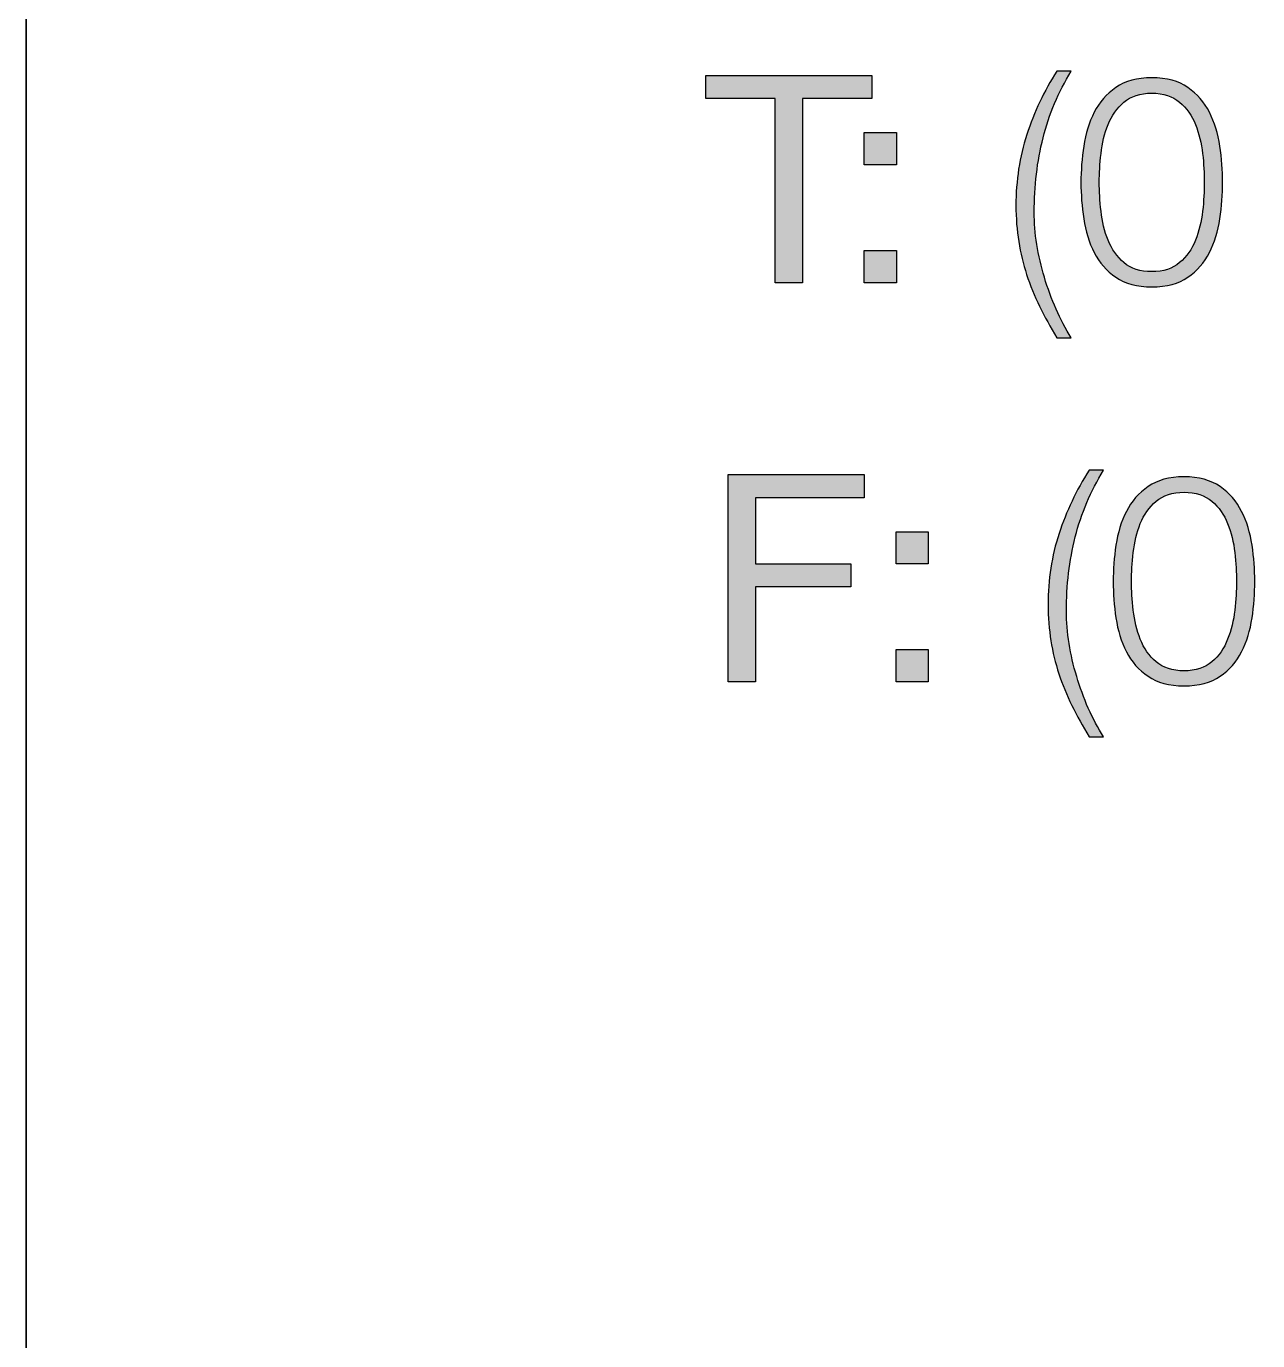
# Paper-space layout 'A2mask' of a CAD drawing. Extents: x 0 to 564, y 0 to 393.
# Drawn here: x 437.5 to 449.02, y 24.59 to 36.88 of the extents above; entities that cross this region are included whole.
import ezdxf
from ezdxf.enums import TextEntityAlignment as Align

# ---------------------------------------------------------------- set-up
doc = ezdxf.new("R2010")
doc.units = 0
doc.layers.get('0').update_dxf_attribs({"linetype": 'CONTINUOUS'})
doc.layers.get('Defpoints').update_dxf_attribs({"linetype": 'CONTINUOUS'})
doc.layers.add('JPP_Mask', color=7, linetype='CONTINUOUS')
doc.styles.add('JPP', font='arial.ttf')

# ---------------------------------------------------------------- blocks, each defined once
blk = doc.blocks.new('A2mask')
at = {"true_color": 0x0081c6}
for points in [[(444.761, 36.201), (445.407, 36.201), (445.407, 36.418), (443.857, 36.418), (443.857, 36.201), (444.503, 36.201), (444.503, 34.479), (444.761, 34.479)], [(445.638, 35.883), (445.336, 35.883), (445.336, 35.582), (445.638, 35.582)], [(445.638, 34.781), (445.336, 34.781), (445.336, 34.479), (445.638, 34.479)], [(445.336, 32.685), (444.063, 32.685), (444.063, 30.747), (444.321, 30.747), (444.321, 31.635), (445.212, 31.635), (445.212, 31.852), (444.321, 31.852), (444.321, 32.468), (445.336, 32.468)], [(445.936, 32.15), (445.635, 32.15), (445.635, 31.849), (445.936, 31.849)], [(445.936, 31.048), (445.635, 31.048), (445.635, 30.747), (445.936, 30.747)]]:
    blk.add_hatch(color=142, dxfattribs=at).paths.add_polyline_path(points)
at = {"true_color": 0x004a91}
h = blk.add_hatch(color=154, dxfattribs=at)
edge = h.paths.add_edge_path()
edge.add_spline(control_points=[(446.927, 35.139), (446.927, 35.381), (446.954, 35.613), (447.01, 35.834)], knot_values=[7, 7, 7, 7, 8, 8, 8, 8], degree=3, periodic=0)
edge.add_spline(control_points=[(447.01, 35.834), (447.065, 36.055), (447.153, 36.263), (447.274, 36.458)], knot_values=[6, 6, 6, 6, 7, 7, 7, 7], degree=3, periodic=0)
edge.add_spline(control_points=[(447.274, 36.458), (447.274, 36.458), (447.139, 36.458), (447.139, 36.458), (447.019, 36.272), (446.926, 36.074), (446.858, 35.865), (446.79, 35.656), (446.756, 35.435), (446.756, 35.201)], knot_values=[3, 3, 3, 3, 4, 4, 4, 5, 5, 5, 6, 6, 6, 6], degree=3, periodic=0)
edge.add_spline(control_points=[(446.756, 35.201), (446.756, 35.082), (446.765, 34.97), (446.782, 34.864)], knot_values=[2, 2, 2, 2, 3, 3, 3, 3], degree=3, periodic=0)
edge.add_spline(control_points=[(446.782, 34.864), (446.799, 34.758), (446.824, 34.655), (446.856, 34.555)], knot_values=[1, 1, 1, 1, 2, 2, 2, 2], degree=3, periodic=0)
edge.add_spline(control_points=[(446.856, 34.555), (446.889, 34.456), (446.929, 34.357), (446.977, 34.259)], knot_values=[0, 0, 0, 0, 1, 1, 1, 1], degree=3, periodic=0)
edge.add_spline(control_points=[(446.977, 34.259), (447.025, 34.162), (447.079, 34.063), (447.139, 33.964)], knot_values=[13, 13, 13, 13, 14, 14, 14, 14], degree=3, periodic=0)
edge.add_spline(control_points=[(447.139, 33.964), (447.139, 33.964), (447.274, 33.964), (447.274, 33.964), (447.222, 34.047), (447.174, 34.137), (447.132, 34.233)], knot_values=[11, 11, 11, 11, 12, 12, 12, 13, 13, 13, 13], degree=3, periodic=0)
edge.add_spline(control_points=[(447.132, 34.233), (447.089, 34.328), (447.053, 34.427), (447.022, 34.53)], knot_values=[10, 10, 10, 10, 11, 11, 11, 11], degree=3, periodic=0)
edge.add_spline(control_points=[(447.022, 34.53), (446.991, 34.632), (446.968, 34.735), (446.951, 34.838)], knot_values=[9, 9, 9, 9, 10, 10, 10, 10], degree=3, periodic=0)
edge.add_spline(control_points=[(446.951, 34.838), (446.935, 34.941), (446.927, 35.041), (446.927, 35.139)], knot_values=[8, 8, 8, 8, 9, 9, 9, 9], degree=3, periodic=0)
h = blk.add_hatch(color=154, dxfattribs=at)
edge = h.paths.add_edge_path()
edge.add_spline(control_points=[(448.689, 35.419), (448.689, 35.529), (448.68, 35.642), (448.663, 35.758)], knot_values=[2, 2, 2, 2, 3, 3, 3, 3], degree=3, periodic=0)
edge.add_spline(control_points=[(448.663, 35.758), (448.646, 35.874), (448.613, 35.979), (448.565, 36.073)], knot_values=[1, 1, 1, 1, 2, 2, 2, 2], degree=3, periodic=0)
edge.add_spline(control_points=[(448.565, 36.073), (448.517, 36.167), (448.45, 36.244), (448.364, 36.305)], knot_values=[0, 0, 0, 0, 1, 1, 1, 1], degree=3, periodic=0)
edge.add_spline(control_points=[(448.364, 36.305), (448.279, 36.366), (448.166, 36.396), (448.026, 36.396)], knot_values=[15, 15, 15, 15, 16, 16, 16, 16], degree=3, periodic=0)
edge.add_spline(control_points=[(448.026, 36.396), (447.889, 36.396), (447.777, 36.366), (447.69, 36.305)], knot_values=[14, 14, 14, 14, 15, 15, 15, 15], degree=3, periodic=0)
edge.add_spline(control_points=[(447.69, 36.305), (447.603, 36.244), (447.536, 36.167), (447.488, 36.073), (447.44, 35.979), (447.407, 35.874), (447.39, 35.758)], knot_values=[12, 12, 12, 12, 13, 13, 13, 14, 14, 14, 14], degree=3, periodic=0)
edge.add_spline(control_points=[(447.39, 35.758), (447.373, 35.642), (447.364, 35.528), (447.364, 35.416)], knot_values=[11, 11, 11, 11, 12, 12, 12, 12], degree=3, periodic=0)
edge.add_spline(control_points=[(447.364, 35.416), (447.364, 35.306), (447.373, 35.193), (447.39, 35.077)], knot_values=[10, 10, 10, 10, 11, 11, 11, 11], degree=3, periodic=0)
edge.add_spline(control_points=[(447.39, 35.077), (447.407, 34.961), (447.44, 34.856), (447.488, 34.762), (447.536, 34.668), (447.603, 34.591), (447.69, 34.531)], knot_values=[8, 8, 8, 8, 9, 9, 9, 10, 10, 10, 10], degree=3, periodic=0)
edge.add_spline(control_points=[(447.69, 34.531), (447.777, 34.471), (447.889, 34.441), (448.026, 34.441)], knot_values=[7, 7, 7, 7, 8, 8, 8, 8], degree=3, periodic=0)
edge.add_spline(control_points=[(448.026, 34.441), (448.166, 34.441), (448.279, 34.471), (448.364, 34.531)], knot_values=[6, 6, 6, 6, 7, 7, 7, 7], degree=3, periodic=0)
edge.add_spline(control_points=[(448.364, 34.531), (448.45, 34.591), (448.517, 34.668), (448.565, 34.762)], knot_values=[5, 5, 5, 5, 6, 6, 6, 6], degree=3, periodic=0)
edge.add_spline(control_points=[(448.565, 34.762), (448.613, 34.856), (448.646, 34.961), (448.663, 35.077)], knot_values=[4, 4, 4, 4, 5, 5, 5, 5], degree=3, periodic=0)
edge.add_spline(control_points=[(448.663, 35.077), (448.68, 35.193), (448.689, 35.307), (448.689, 35.419)], knot_values=[3, 3, 3, 3, 4, 4, 4, 4], degree=3, periodic=0)
edge = h.paths.add_edge_path(flags=16)
edge.add_spline(control_points=[(447.535, 35.419), (447.535, 35.5), (447.541, 35.59), (447.552, 35.687)], knot_values=[2, 2, 2, 2, 3, 3, 3, 3], degree=3, periodic=0)
edge.add_spline(control_points=[(447.552, 35.687), (447.562, 35.785), (447.584, 35.875), (447.618, 35.959)], knot_values=[1, 1, 1, 1, 2, 2, 2, 2], degree=3, periodic=0)
edge.add_spline(control_points=[(447.618, 35.959), (447.651, 36.042), (447.701, 36.112), (447.766, 36.168)], knot_values=[0, 0, 0, 0, 1, 1, 1, 1], degree=3, periodic=0)
edge.add_spline(control_points=[(447.766, 36.168), (447.831, 36.224), (447.918, 36.252), (448.026, 36.252)], knot_values=[15, 15, 15, 15, 16, 16, 16, 16], degree=3, periodic=0)
edge.add_spline(control_points=[(448.026, 36.252), (448.135, 36.252), (448.222, 36.224), (448.287, 36.168)], knot_values=[14, 14, 14, 14, 15, 15, 15, 15], degree=3, periodic=0)
edge.add_spline(control_points=[(448.287, 36.168), (448.352, 36.112), (448.401, 36.042), (448.435, 35.959)], knot_values=[13, 13, 13, 13, 14, 14, 14, 14], degree=3, periodic=0)
edge.add_spline(control_points=[(448.435, 35.959), (448.468, 35.875), (448.491, 35.785), (448.502, 35.687)], knot_values=[12, 12, 12, 12, 13, 13, 13, 13], degree=3, periodic=0)
edge.add_spline(control_points=[(448.502, 35.687), (448.512, 35.59), (448.518, 35.5), (448.518, 35.419)], knot_values=[11, 11, 11, 11, 12, 12, 12, 12], degree=3, periodic=0)
edge.add_spline(control_points=[(448.518, 35.419), (448.518, 35.335), (448.512, 35.245), (448.502, 35.148), (448.491, 35.052), (448.468, 34.961), (448.435, 34.877), (448.401, 34.793), (448.352, 34.723), (448.287, 34.667)], knot_values=[8, 8, 8, 8, 9, 9, 9, 10, 10, 10, 11, 11, 11, 11], degree=3, periodic=0)
edge.add_spline(control_points=[(448.287, 34.667), (448.222, 34.611), (448.135, 34.583), (448.026, 34.583)], knot_values=[7, 7, 7, 7, 8, 8, 8, 8], degree=3, periodic=0)
edge.add_spline(control_points=[(448.026, 34.583), (447.918, 34.583), (447.831, 34.611), (447.766, 34.667), (447.701, 34.723), (447.651, 34.793), (447.618, 34.877), (447.584, 34.961), (447.562, 35.052), (447.552, 35.148), (447.541, 35.245), (447.535, 35.335), (447.535, 35.419)], knot_values=[3, 3, 3, 3, 4, 4, 4, 5, 5, 5, 6, 6, 6, 7, 7, 7, 7], degree=3, periodic=0)
h = blk.add_hatch(color=154, dxfattribs=at)
edge = h.paths.add_edge_path()
edge.add_spline(control_points=[(447.228, 31.407), (447.228, 31.649), (447.256, 31.881), (447.311, 32.102)], knot_values=[7, 7, 7, 7, 8, 8, 8, 8], degree=3, periodic=0)
edge.add_spline(control_points=[(447.311, 32.102), (447.366, 32.322), (447.455, 32.53), (447.576, 32.726)], knot_values=[6, 6, 6, 6, 7, 7, 7, 7], degree=3, periodic=0)
edge.add_spline(control_points=[(447.576, 32.726), (447.576, 32.726), (447.44, 32.726), (447.44, 32.726), (447.321, 32.539), (447.227, 32.342), (447.159, 32.133), (447.091, 31.924), (447.057, 31.703), (447.057, 31.469)], knot_values=[3, 3, 3, 3, 4, 4, 4, 5, 5, 5, 6, 6, 6, 6], degree=3, periodic=0)
edge.add_spline(control_points=[(447.057, 31.469), (447.057, 31.35), (447.066, 31.237), (447.083, 31.131)], knot_values=[2, 2, 2, 2, 3, 3, 3, 3], degree=3, periodic=0)
edge.add_spline(control_points=[(447.083, 31.131), (447.1, 31.025), (447.125, 30.923), (447.158, 30.823)], knot_values=[1, 1, 1, 1, 2, 2, 2, 2], degree=3, periodic=0)
edge.add_spline(control_points=[(447.158, 30.823), (447.19, 30.724), (447.231, 30.625), (447.278, 30.527)], knot_values=[0, 0, 0, 0, 1, 1, 1, 1], degree=3, periodic=0)
edge.add_spline(control_points=[(447.278, 30.527), (447.327, 30.43), (447.381, 30.331), (447.44, 30.232)], knot_values=[13, 13, 13, 13, 14, 14, 14, 14], degree=3, periodic=0)
edge.add_spline(control_points=[(447.44, 30.232), (447.44, 30.232), (447.576, 30.232), (447.576, 30.232), (447.523, 30.315), (447.476, 30.404), (447.433, 30.5)], knot_values=[11, 11, 11, 11, 12, 12, 12, 13, 13, 13, 13], degree=3, periodic=0)
edge.add_spline(control_points=[(447.433, 30.5), (447.391, 30.596), (447.354, 30.695), (447.324, 30.798)], knot_values=[10, 10, 10, 10, 11, 11, 11, 11], degree=3, periodic=0)
edge.add_spline(control_points=[(447.324, 30.798), (447.293, 30.9), (447.269, 31.002), (447.253, 31.105)], knot_values=[9, 9, 9, 9, 10, 10, 10, 10], degree=3, periodic=0)
edge.add_spline(control_points=[(447.253, 31.105), (447.236, 31.209), (447.228, 31.309), (447.228, 31.407)], knot_values=[8, 8, 8, 8, 9, 9, 9, 9], degree=3, periodic=0)
h = blk.add_hatch(color=154, dxfattribs=at)
edge = h.paths.add_edge_path()
edge.add_spline(control_points=[(448.99, 31.686), (448.99, 31.797), (448.982, 31.91), (448.964, 32.025)], knot_values=[2, 2, 2, 2, 3, 3, 3, 3], degree=3, periodic=0)
edge.add_spline(control_points=[(448.964, 32.025), (448.947, 32.141), (448.915, 32.247), (448.867, 32.341)], knot_values=[1, 1, 1, 1, 2, 2, 2, 2], degree=3, periodic=0)
edge.add_spline(control_points=[(448.867, 32.341), (448.819, 32.435), (448.752, 32.512), (448.666, 32.573)], knot_values=[0, 0, 0, 0, 1, 1, 1, 1], degree=3, periodic=0)
edge.add_spline(control_points=[(448.666, 32.573), (448.58, 32.633), (448.467, 32.664), (448.328, 32.664)], knot_values=[15, 15, 15, 15, 16, 16, 16, 16], degree=3, periodic=0)
edge.add_spline(control_points=[(448.328, 32.664), (448.19, 32.664), (448.078, 32.633), (447.992, 32.573)], knot_values=[14, 14, 14, 14, 15, 15, 15, 15], degree=3, periodic=0)
edge.add_spline(control_points=[(447.992, 32.573), (447.904, 32.512), (447.837, 32.435), (447.789, 32.341), (447.741, 32.247), (447.709, 32.141), (447.691, 32.025)], knot_values=[12, 12, 12, 12, 13, 13, 13, 14, 14, 14, 14], degree=3, periodic=0)
edge.add_spline(control_points=[(447.691, 32.025), (447.674, 31.91), (447.666, 31.796), (447.666, 31.684)], knot_values=[11, 11, 11, 11, 12, 12, 12, 12], degree=3, periodic=0)
edge.add_spline(control_points=[(447.666, 31.684), (447.666, 31.573), (447.674, 31.46), (447.691, 31.344)], knot_values=[10, 10, 10, 10, 11, 11, 11, 11], degree=3, periodic=0)
edge.add_spline(control_points=[(447.691, 31.344), (447.709, 31.229), (447.741, 31.124), (447.789, 31.029), (447.837, 30.935), (447.904, 30.858), (447.992, 30.799)], knot_values=[8, 8, 8, 8, 9, 9, 9, 10, 10, 10, 10], degree=3, periodic=0)
edge.add_spline(control_points=[(447.992, 30.799), (448.078, 30.739), (448.19, 30.709), (448.328, 30.709)], knot_values=[7, 7, 7, 7, 8, 8, 8, 8], degree=3, periodic=0)
edge.add_spline(control_points=[(448.328, 30.709), (448.467, 30.709), (448.58, 30.739), (448.666, 30.799)], knot_values=[6, 6, 6, 6, 7, 7, 7, 7], degree=3, periodic=0)
edge.add_spline(control_points=[(448.666, 30.799), (448.752, 30.858), (448.819, 30.935), (448.867, 31.029)], knot_values=[5, 5, 5, 5, 6, 6, 6, 6], degree=3, periodic=0)
edge.add_spline(control_points=[(448.867, 31.029), (448.915, 31.124), (448.947, 31.229), (448.964, 31.344)], knot_values=[4, 4, 4, 4, 5, 5, 5, 5], degree=3, periodic=0)
edge.add_spline(control_points=[(448.964, 31.344), (448.982, 31.46), (448.99, 31.574), (448.99, 31.686)], knot_values=[3, 3, 3, 3, 4, 4, 4, 4], degree=3, periodic=0)
edge = h.paths.add_edge_path(flags=16)
edge.add_spline(control_points=[(447.837, 31.686), (447.837, 31.768), (447.842, 31.858), (447.853, 31.955)], knot_values=[2, 2, 2, 2, 3, 3, 3, 3], degree=3, periodic=0)
edge.add_spline(control_points=[(447.853, 31.955), (447.864, 32.053), (447.886, 32.143), (447.919, 32.227)], knot_values=[1, 1, 1, 1, 2, 2, 2, 2], degree=3, periodic=0)
edge.add_spline(control_points=[(447.919, 32.227), (447.953, 32.31), (448.002, 32.379), (448.067, 32.435)], knot_values=[0, 0, 0, 0, 1, 1, 1, 1], degree=3, periodic=0)
edge.add_spline(control_points=[(448.067, 32.435), (448.133, 32.492), (448.22, 32.52), (448.328, 32.52)], knot_values=[15, 15, 15, 15, 16, 16, 16, 16], degree=3, periodic=0)
edge.add_spline(control_points=[(448.328, 32.52), (448.437, 32.52), (448.523, 32.492), (448.589, 32.435)], knot_values=[14, 14, 14, 14, 15, 15, 15, 15], degree=3, periodic=0)
edge.add_spline(control_points=[(448.589, 32.435), (448.654, 32.379), (448.703, 32.31), (448.736, 32.227)], knot_values=[13, 13, 13, 13, 14, 14, 14, 14], degree=3, periodic=0)
edge.add_spline(control_points=[(448.736, 32.227), (448.77, 32.143), (448.792, 32.053), (448.803, 31.955)], knot_values=[12, 12, 12, 12, 13, 13, 13, 13], degree=3, periodic=0)
edge.add_spline(control_points=[(448.803, 31.955), (448.814, 31.858), (448.819, 31.768), (448.819, 31.686)], knot_values=[11, 11, 11, 11, 12, 12, 12, 12], degree=3, periodic=0)
edge.add_spline(control_points=[(448.819, 31.686), (448.819, 31.603), (448.814, 31.513), (448.803, 31.416), (448.792, 31.319), (448.77, 31.229), (448.736, 31.145), (448.703, 31.061), (448.654, 30.99), (448.589, 30.934)], knot_values=[8, 8, 8, 8, 9, 9, 9, 10, 10, 10, 11, 11, 11, 11], degree=3, periodic=0)
edge.add_spline(control_points=[(448.589, 30.934), (448.523, 30.878), (448.437, 30.85), (448.328, 30.85)], knot_values=[7, 7, 7, 7, 8, 8, 8, 8], degree=3, periodic=0)
edge.add_spline(control_points=[(448.328, 30.85), (448.22, 30.85), (448.133, 30.878), (448.067, 30.934), (448.002, 30.99), (447.953, 31.061), (447.919, 31.145), (447.886, 31.229), (447.864, 31.319), (447.853, 31.416), (447.842, 31.513), (447.837, 31.603), (447.837, 31.686)], knot_values=[3, 3, 3, 3, 4, 4, 4, 5, 5, 5, 6, 6, 6, 7, 7, 7, 7], degree=3, periodic=0)
at = {"color": 154, "true_color": 0x004a91}
blk.add_line((437.5, 80.5), (437.5, 3.5), dxfattribs=at)
at = {"layer": 'Defpoints'}
blk.add_lwpolyline([(437.5, 0), (437.5, 84), (563.5, 84)], dxfattribs=at)
at = {"layer": 'Defpoints', "color": 142, "true_color": 0x0081c6}
for points in [[(443.857, 36.201), (443.857, 36.418), (445.407, 36.418), (445.407, 36.201), (444.761, 36.201), (444.761, 34.479), (444.503, 34.479), (444.503, 36.201), (443.857, 36.201)], [(445.336, 35.582), (445.336, 35.883), (445.638, 35.883), (445.638, 35.582), (445.336, 35.582)], [(445.638, 34.781), (445.638, 34.479), (445.336, 34.479), (445.336, 34.781), (445.638, 34.781)], [(445.336, 32.685), (445.336, 32.468), (444.321, 32.468), (444.321, 31.852), (445.212, 31.852), (445.212, 31.635), (444.321, 31.635), (444.321, 30.747), (444.063, 30.747), (444.063, 32.685), (445.336, 32.685)], [(445.635, 31.849), (445.635, 32.15), (445.936, 32.15), (445.936, 31.849), (445.635, 31.849)], [(445.936, 31.048), (445.936, 30.747), (445.635, 30.747), (445.635, 31.048), (445.936, 31.048)]]:
    blk.add_lwpolyline(points, dxfattribs=at)
at = {"layer": 'Defpoints', "color": 154, "true_color": 0x004a91}
for points, knots in [([(446.977, 34.259), (446.929, 34.357), (446.889, 34.456), (446.856, 34.555), (446.824, 34.655), (446.799, 34.758), (446.782, 34.864), (446.765, 34.97), (446.756, 35.082), (446.756, 35.201), (446.756, 35.435), (446.79, 35.656), (446.858, 35.865), (446.926, 36.074), (447.019, 36.272), (447.139, 36.458), (447.139, 36.458), (447.274, 36.458), (447.274, 36.458), (447.153, 36.263), (447.065, 36.055), (447.01, 35.834), (446.954, 35.613), (446.927, 35.381), (446.927, 35.139), (446.927, 35.041), (446.935, 34.941), (446.951, 34.838), (446.968, 34.735), (446.991, 34.632), (447.022, 34.53), (447.053, 34.427), (447.089, 34.328), (447.132, 34.233), (447.174, 34.137), (447.222, 34.047), (447.274, 33.964), (447.274, 33.964), (447.139, 33.964), (447.139, 33.964), (447.079, 34.063), (447.025, 34.162), (446.977, 34.259)], [0, 0, 0, 0, 1, 1, 1, 2, 2, 2, 3, 3, 3, 4, 4, 4, 5, 5, 5, 6, 6, 6, 7, 7, 7, 8, 8, 8, 9, 9, 9, 10, 10, 10, 11, 11, 11, 12, 12, 12, 13, 13, 13, 14, 14, 14, 14]), ([(448.364, 36.305), (448.45, 36.244), (448.517, 36.167), (448.565, 36.073), (448.613, 35.979), (448.646, 35.874), (448.663, 35.758), (448.68, 35.642), (448.689, 35.529), (448.689, 35.419), (448.689, 35.307), (448.68, 35.193), (448.663, 35.077), (448.646, 34.961), (448.613, 34.856), (448.565, 34.762), (448.517, 34.668), (448.45, 34.591), (448.364, 34.531), (448.279, 34.471), (448.166, 34.441), (448.026, 34.441), (447.889, 34.441), (447.777, 34.471), (447.69, 34.531), (447.603, 34.591), (447.536, 34.668), (447.488, 34.762), (447.44, 34.856), (447.407, 34.961), (447.39, 35.077), (447.373, 35.193), (447.364, 35.306), (447.364, 35.416), (447.364, 35.528), (447.373, 35.642), (447.39, 35.758), (447.407, 35.874), (447.44, 35.979), (447.488, 36.073), (447.536, 36.167), (447.603, 36.244), (447.69, 36.305), (447.777, 36.366), (447.889, 36.396), (448.026, 36.396), (448.166, 36.396), (448.279, 36.366), (448.364, 36.305)], [0, 0, 0, 0, 1, 1, 1, 2, 2, 2, 3, 3, 3, 4, 4, 4, 5, 5, 5, 6, 6, 6, 7, 7, 7, 8, 8, 8, 9, 9, 9, 10, 10, 10, 11, 11, 11, 12, 12, 12, 13, 13, 13, 14, 14, 14, 15, 15, 15, 16, 16, 16, 16]), ([(447.766, 36.168), (447.701, 36.112), (447.651, 36.042), (447.618, 35.959), (447.584, 35.875), (447.562, 35.785), (447.552, 35.687), (447.541, 35.59), (447.535, 35.5), (447.535, 35.419), (447.535, 35.335), (447.541, 35.245), (447.552, 35.148), (447.562, 35.052), (447.584, 34.961), (447.618, 34.877), (447.651, 34.793), (447.701, 34.723), (447.766, 34.667), (447.831, 34.611), (447.918, 34.583), (448.026, 34.583), (448.135, 34.583), (448.222, 34.611), (448.287, 34.667), (448.352, 34.723), (448.401, 34.793), (448.435, 34.877), (448.468, 34.961), (448.491, 35.052), (448.502, 35.148), (448.512, 35.245), (448.518, 35.335), (448.518, 35.419), (448.518, 35.5), (448.512, 35.59), (448.502, 35.687), (448.491, 35.785), (448.468, 35.875), (448.435, 35.959), (448.401, 36.042), (448.352, 36.112), (448.287, 36.168), (448.222, 36.224), (448.135, 36.252), (448.026, 36.252), (447.918, 36.252), (447.831, 36.224), (447.766, 36.168)], [0, 0, 0, 0, 1, 1, 1, 2, 2, 2, 3, 3, 3, 4, 4, 4, 5, 5, 5, 6, 6, 6, 7, 7, 7, 8, 8, 8, 9, 9, 9, 10, 10, 10, 11, 11, 11, 12, 12, 12, 13, 13, 13, 14, 14, 14, 15, 15, 15, 16, 16, 16, 16]), ([(447.278, 30.527), (447.231, 30.625), (447.19, 30.724), (447.158, 30.823), (447.125, 30.923), (447.1, 31.025), (447.083, 31.131), (447.066, 31.237), (447.057, 31.35), (447.057, 31.469), (447.057, 31.703), (447.091, 31.924), (447.159, 32.133), (447.227, 32.342), (447.321, 32.539), (447.44, 32.726), (447.44, 32.726), (447.576, 32.726), (447.576, 32.726), (447.455, 32.53), (447.366, 32.322), (447.311, 32.102), (447.256, 31.881), (447.228, 31.649), (447.228, 31.407), (447.228, 31.309), (447.236, 31.209), (447.253, 31.105), (447.269, 31.002), (447.293, 30.9), (447.324, 30.798), (447.354, 30.695), (447.391, 30.596), (447.433, 30.5), (447.476, 30.404), (447.523, 30.315), (447.576, 30.232), (447.576, 30.232), (447.44, 30.232), (447.44, 30.232), (447.381, 30.331), (447.327, 30.43), (447.278, 30.527)], [0, 0, 0, 0, 1, 1, 1, 2, 2, 2, 3, 3, 3, 4, 4, 4, 5, 5, 5, 6, 6, 6, 7, 7, 7, 8, 8, 8, 9, 9, 9, 10, 10, 10, 11, 11, 11, 12, 12, 12, 13, 13, 13, 14, 14, 14, 14]), ([(448.666, 32.573), (448.752, 32.512), (448.819, 32.435), (448.867, 32.341), (448.915, 32.247), (448.947, 32.141), (448.964, 32.025), (448.982, 31.91), (448.99, 31.797), (448.99, 31.686), (448.99, 31.574), (448.982, 31.46), (448.964, 31.344), (448.947, 31.229), (448.915, 31.124), (448.867, 31.029), (448.819, 30.935), (448.752, 30.858), (448.666, 30.799), (448.58, 30.739), (448.467, 30.709), (448.328, 30.709), (448.19, 30.709), (448.078, 30.739), (447.992, 30.799), (447.904, 30.858), (447.837, 30.935), (447.789, 31.029), (447.741, 31.124), (447.709, 31.229), (447.691, 31.344), (447.674, 31.46), (447.666, 31.573), (447.666, 31.684), (447.666, 31.796), (447.674, 31.91), (447.691, 32.025), (447.709, 32.141), (447.741, 32.247), (447.789, 32.341), (447.837, 32.435), (447.904, 32.512), (447.992, 32.573), (448.078, 32.633), (448.19, 32.664), (448.328, 32.664), (448.467, 32.664), (448.58, 32.633), (448.666, 32.573)], [0, 0, 0, 0, 1, 1, 1, 2, 2, 2, 3, 3, 3, 4, 4, 4, 5, 5, 5, 6, 6, 6, 7, 7, 7, 8, 8, 8, 9, 9, 9, 10, 10, 10, 11, 11, 11, 12, 12, 12, 13, 13, 13, 14, 14, 14, 15, 15, 15, 16, 16, 16, 16]), ([(448.067, 32.435), (448.002, 32.379), (447.953, 32.31), (447.919, 32.227), (447.886, 32.143), (447.864, 32.053), (447.853, 31.955), (447.842, 31.858), (447.837, 31.768), (447.837, 31.686), (447.837, 31.603), (447.842, 31.513), (447.853, 31.416), (447.864, 31.319), (447.886, 31.229), (447.919, 31.145), (447.953, 31.061), (448.002, 30.99), (448.067, 30.934), (448.133, 30.878), (448.22, 30.85), (448.328, 30.85), (448.437, 30.85), (448.523, 30.878), (448.589, 30.934), (448.654, 30.99), (448.703, 31.061), (448.736, 31.145), (448.77, 31.229), (448.792, 31.319), (448.803, 31.416), (448.814, 31.513), (448.819, 31.603), (448.819, 31.686), (448.819, 31.768), (448.814, 31.858), (448.803, 31.955), (448.792, 32.053), (448.77, 32.143), (448.736, 32.227), (448.703, 32.31), (448.654, 32.379), (448.589, 32.435), (448.523, 32.492), (448.437, 32.52), (448.328, 32.52), (448.22, 32.52), (448.133, 32.492), (448.067, 32.435)], [0, 0, 0, 0, 1, 1, 1, 2, 2, 2, 3, 3, 3, 4, 4, 4, 5, 5, 5, 6, 6, 6, 7, 7, 7, 8, 8, 8, 9, 9, 9, 10, 10, 10, 11, 11, 11, 12, 12, 12, 13, 13, 13, 14, 14, 14, 15, 15, 15, 16, 16, 16, 16])]:
    blk.add_open_spline(points, degree=3, knots=knots, dxfattribs=at)
at = {"color": 7, "style": 'JPP'}
for tag, p in [('Client', (516.6, 80.5)), ('Project1', (516.6, 63)), ('Project2', (516.6, 57.75)), ('Project3', (516.6, 52.5)), ('Title1', (516.6, 40.25)), ('Title2', (516.6, 35)), ('Title3', (516.6, 29.75)), ('Status', (441, 5.25))]:
    blk.add_attdef(tag, text='', height=2.5, dxfattribs=at).set_placement(p, align=Align.MIDDLE_LEFT)
at = {"color": 2, "style": 'JPP'}
for tag, p in [('Scale', (460.25, 17.5)), ('Drawn', (491.75, 17.5)), ('Checked', (523.25, 17.5)), ('Date', (554.75, 17.5))]:
    blk.add_attdef(tag, text='', height=1.4, dxfattribs=at).set_placement(p, align=Align.MIDDLE_CENTER)
at = {"color": 6, "style": 'JPP'}
for tag, p in [('Ref', (504, 5.25)), ('DrgNo.', (533.4, 5.25))]:
    blk.add_attdef(tag, text='', height=2.8, dxfattribs=at).set_placement(p, align=Align.MIDDLE_LEFT)
blk.add_attdef('Rev', text='', height=2.8, dxfattribs=at).set_placement((557.392, 5.25), align=Align.MIDDLE_CENTER)

psp = doc.layouts.new('A2mask')

# ---------------------------------------------------------------- block references
at = {"layer": 'JPP_Mask'}
psp.add_blockref('A2mask', (0, 0), dxfattribs=at)

doc.saveas('drawing.dxf')
